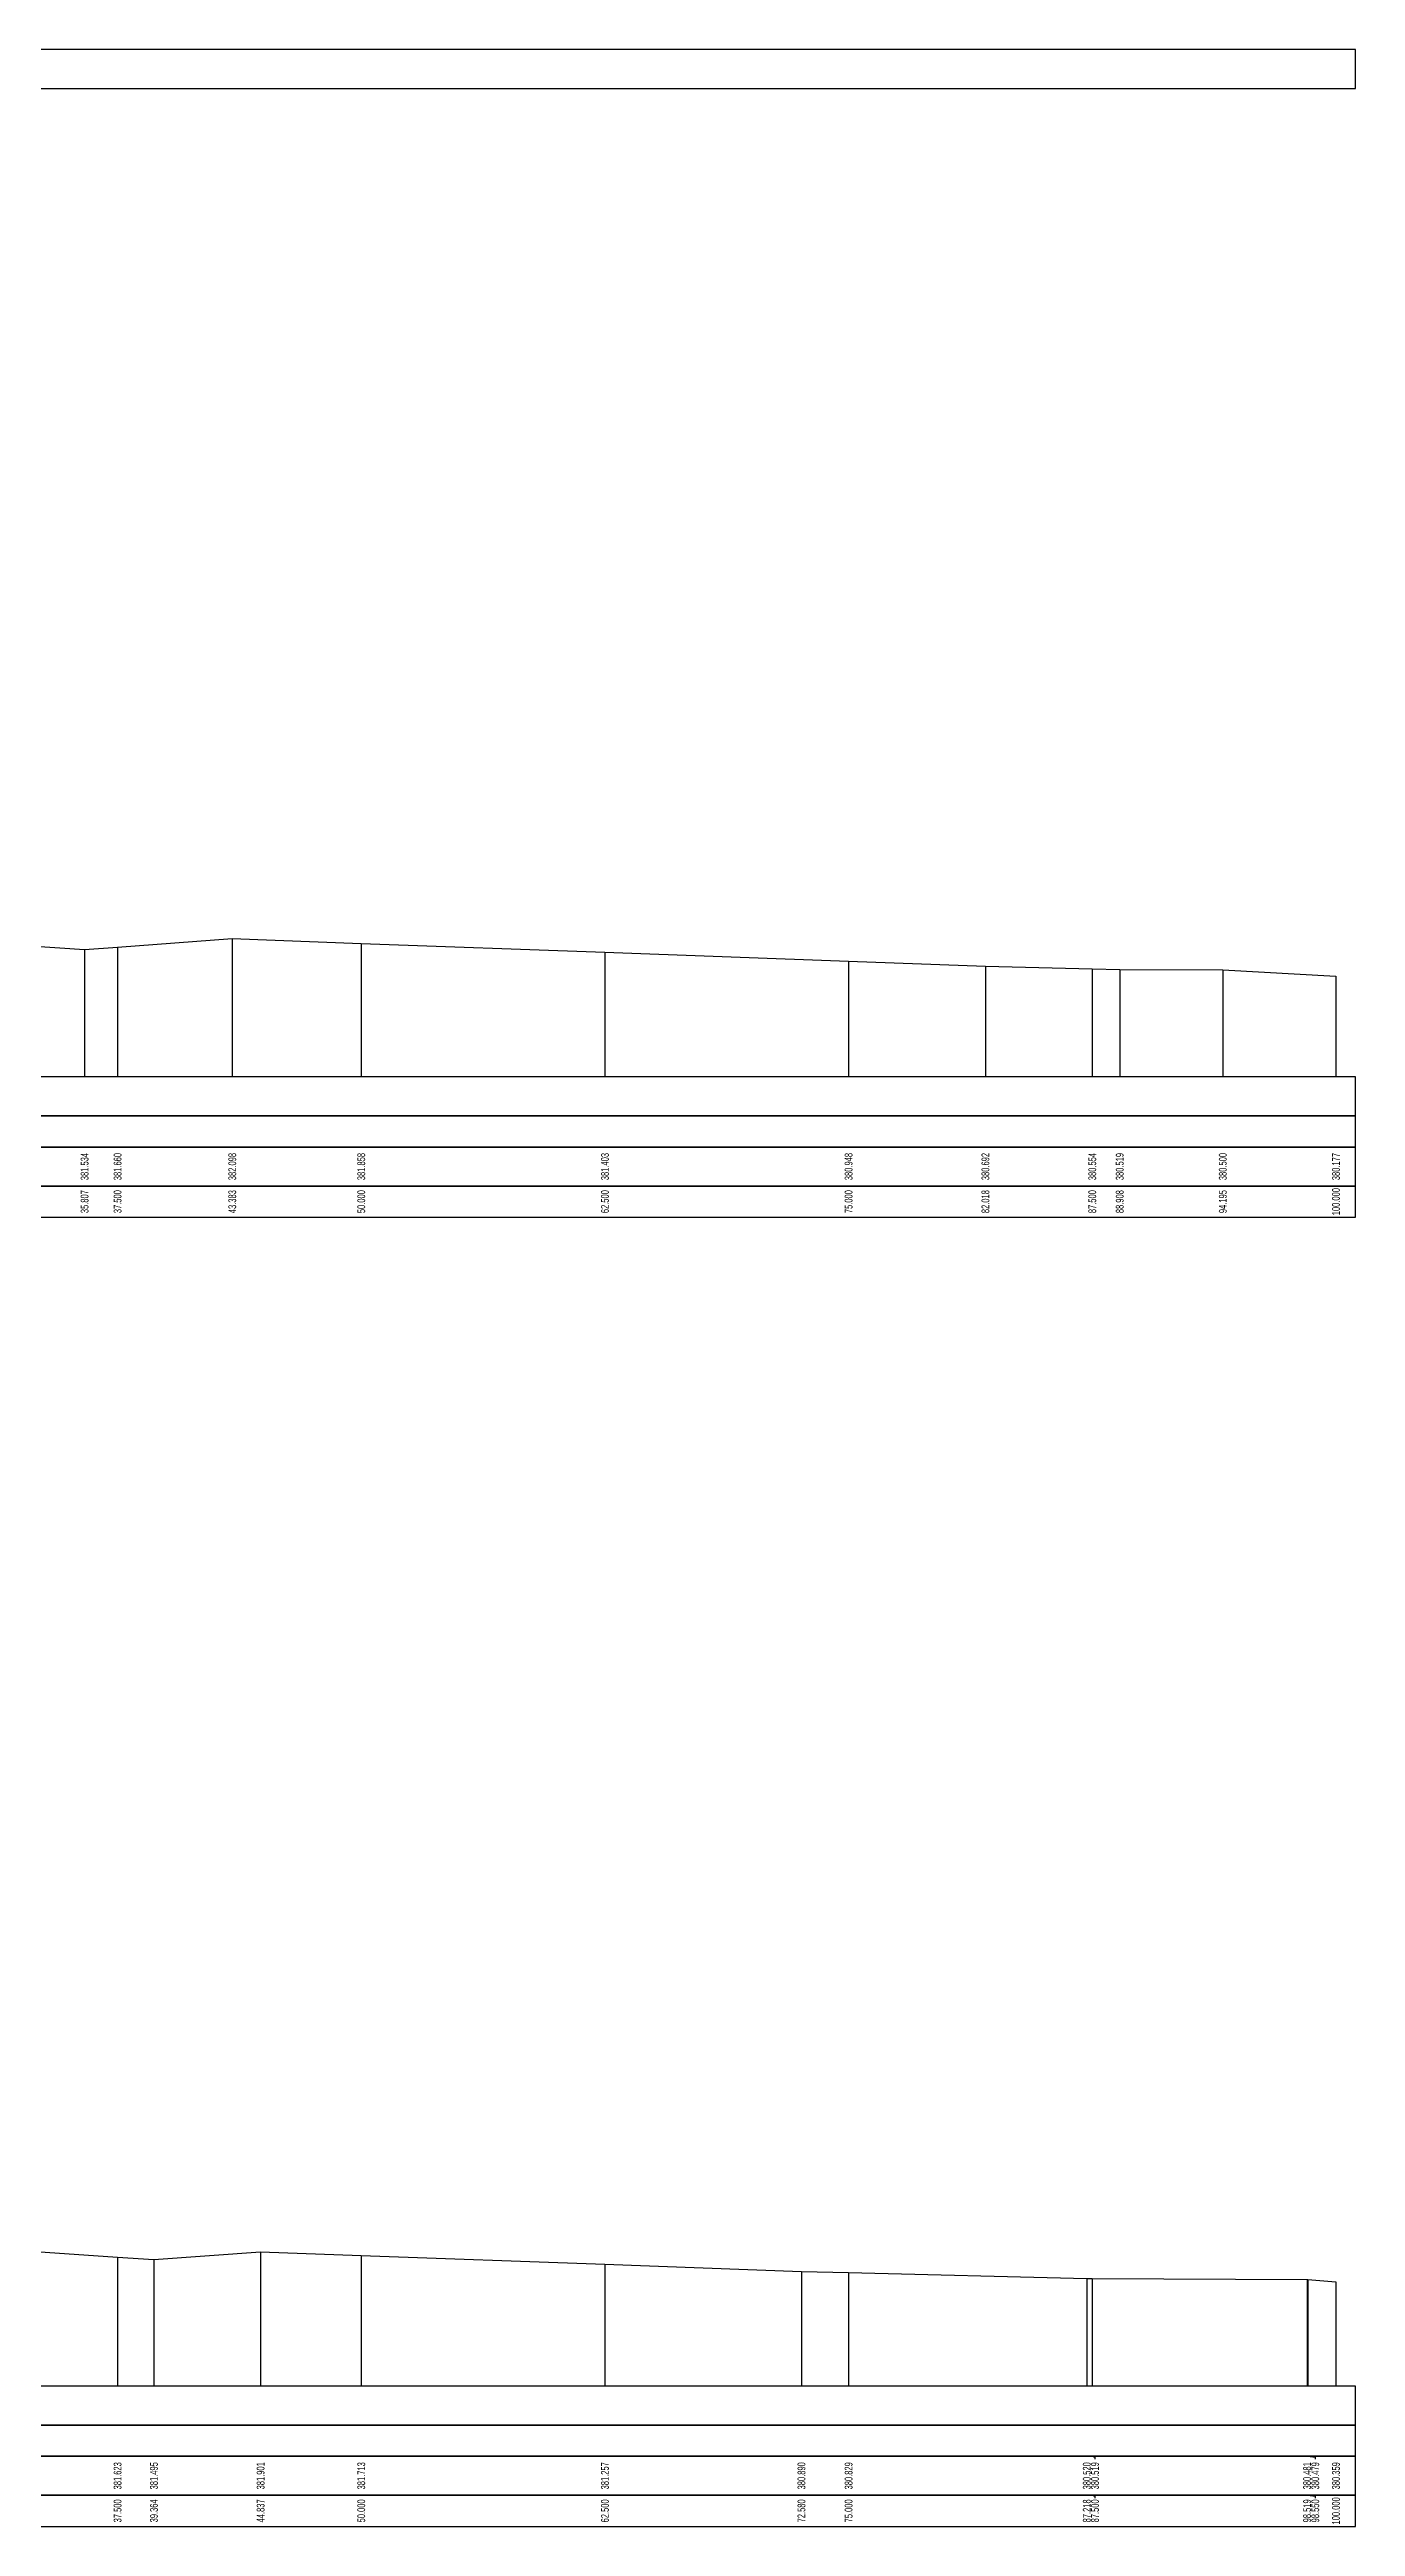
# Model space of a CAD drawing. Header units: centimetres. Extents: x 8495135 to 959133560, y 4530079 to 463453963.
# Drawn here: x 959006534 to 959013233, y 463413650 to 463426363 of the extents above; entities that cross this region are included whole.
import ezdxf
from ezdxf.enums import TextEntityAlignment as Align

# ---------------------------------------------------------------- set-up
doc = ezdxf.new("R2010")
doc.units = ezdxf.units.CM
doc.header["$LTSCALE"] = 0.1
for name, color, linetype in [('40_RUBRIC_3', 7, 'Continuous'), ('40_RUBRIC_4', 7, 'Continuous'), ('40_TEMPLATE', 9, 'Continuous'), ('40_TERRAIN', 3, 'Continuous'), ('40_TERRAIN_VERT', 2, 'Continuous')]:
    doc.layers.add(name, color=color, linetype=linetype)
doc.styles.add('PLATEIA', font='CGSAPPS.SHX')

msp = doc.modelspace()

# ---------------------------------------------------------------- linework, layer by layer
at = {"layer": '40_RUBRIC_3'}
for points in [[(959011882.79, 463414009.71), (959011896.59, 463414004.71), (959011896.59, 463413994.71)], [(959012987.79, 463414009.71), (959013026.69, 463414004.71), (959013026.69, 463413994.71)]]:
    msp.add_lwpolyline(points, dxfattribs=at)
at = {"layer": '40_RUBRIC_4'}
for points in [[(959011882.79, 463413809.71), (959011896.59, 463413804.71), (959011896.59, 463413794.71)], [(959012987.79, 463413809.71), (959013026.69, 463413804.71), (959013026.69, 463413794.71)]]:
    msp.add_lwpolyline(points, dxfattribs=at)
at = {"layer": '40_TEMPLATE'}
for points in [[(958992608.79, 463426363.14), (958992608.79, 463426163.14), (959013232.79, 463426163.14), (959013232.79, 463426363.14), (958992608.79, 463426363.14)], [(958992608.79, 463421089.71), (958992608.79, 463420889.71), (959013232.79, 463420889.71), (959013232.79, 463421089.71), (958992608.79, 463421089.71)], [(958992608.79, 463420889.71), (958992608.79, 463420729.71), (959013232.79, 463420729.71), (959013232.79, 463420889.71), (958992608.79, 463420889.71)], [(958992608.79, 463420729.71), (958992608.79, 463420529.71), (959013232.79, 463420529.71), (959013232.79, 463420729.71), (958992608.79, 463420729.71)], [(958992608.79, 463420529.71), (958992608.79, 463420369.71), (959013232.79, 463420369.71), (959013232.79, 463420529.71), (958992608.79, 463420529.71)], [(958992608.79, 463414369.71), (958992608.79, 463414169.71), (959013232.79, 463414169.71), (959013232.79, 463414369.71), (958992608.79, 463414369.71)], [(958992608.79, 463414169.71), (958992608.79, 463414009.71), (959013232.79, 463414009.71), (959013232.79, 463414169.71), (958992608.79, 463414169.71)], [(958992608.79, 463414009.71), (958992608.79, 463413809.71), (959013232.79, 463413809.71), (959013232.79, 463414009.71), (958992608.79, 463414009.71)], [(958992608.79, 463413809.71), (958992608.79, 463413649.71), (959013232.79, 463413649.71), (959013232.79, 463413809.71), (958992608.79, 463413809.71)]]:
    msp.add_lwpolyline(points, dxfattribs=at)
at = {"layer": '40_TERRAIN'}
for points in [[(959005824.19, 463421804.51), (959006713.49, 463421743.11), (959006882.79, 463421755.71), (959007471.09, 463421799.51), (959008132.79, 463421775.51), (959009382.79, 463421730.01), (959010632.79, 463421684.51), (959011334.59, 463421658.91), (959011882.79, 463421645.11), (959012023.59, 463421641.61), (959012552.29, 463421639.71), (959013132.79, 463421607.41)], [(959005716.09, 463415112.41), (959006882.79, 463415032.01), (959007069.19, 463415019.21), (959007616.49, 463415059.81), (959008132.79, 463415041.01), (959009382.79, 463414995.41), (959010390.79, 463414958.71), (959010632.79, 463414952.61), (959011854.59, 463414921.71), (959011882.79, 463414921.61), (959012984.69, 463414917.81), (959012987.79, 463414917.61), (959013132.79, 463414905.61)]]:
    msp.add_lwpolyline(points, dxfattribs=at)
at = {"layer": '40_TERRAIN_VERT'}
for p, q in [((959006713.49, 463421743.11), (959006713.49, 463421089.71)), ((959006882.79, 463421755.71), (959006882.79, 463421089.71)), ((959007471.09, 463421799.51), (959007471.09, 463421089.71)), ((959008132.79, 463421775.51), (959008132.79, 463421089.71)), ((959009382.79, 463421730.01), (959009382.79, 463421089.71)), ((959010632.79, 463421684.51), (959010632.79, 463421089.71)), ((959011334.59, 463421658.91), (959011334.59, 463421089.71)), ((959011882.79, 463421645.11), (959011882.79, 463421089.71)), ((959012023.59, 463421641.61), (959012023.59, 463421089.71)), ((959012552.29, 463421639.71), (959012552.29, 463421089.71)), ((959013132.79, 463421607.41), (959013132.79, 463421089.71)), ((959006882.79, 463415032.01), (959006882.79, 463414369.71)), ((959007069.19, 463415019.21), (959007069.19, 463414369.71)), ((959007616.49, 463415059.81), (959007616.49, 463414369.71)), ((959008132.79, 463415041.01), (959008132.79, 463414369.71)), ((959009382.79, 463414995.41), (959009382.79, 463414369.71)), ((959010390.79, 463414958.71), (959010390.79, 463414369.71)), ((959010632.79, 463414952.61), (959010632.79, 463414369.71)), ((959011854.59, 463414921.71), (959011854.59, 463414369.71)), ((959011882.79, 463414921.61), (959011882.79, 463414369.71)), ((959012984.69, 463414917.81), (959012984.69, 463414369.71)), ((959012987.79, 463414917.61), (959012987.79, 463414369.71)), ((959013132.79, 463414905.61), (959013132.79, 463414369.71))]:
    msp.add_line(p, q, dxfattribs=at)

# ---------------------------------------------------------------- texts
at = {"layer": '40_RUBRIC_3', "style": 'PLATEIA', "width": 0.7}
for s, p in [('381.534', (959006713.49, 463420629.71)), ('381.660', (959006882.79, 463420629.71)), ('382.098', (959007471.09, 463420629.71)), ('381.858', (959008132.79, 463420629.71)), ('381.403', (959009382.79, 463420629.71)), ('380.948', (959010632.79, 463420629.71)), ('380.692', (959011334.59, 463420629.71)), ('380.554', (959011882.79, 463420629.71)), ('380.519', (959012023.59, 463420629.71)), ('380.500', (959012552.29, 463420629.71)), ('380.177', (959013132.79, 463420629.71)), ('381.623', (959006882.79, 463413909.71)), ('381.495', (959007069.19, 463413909.71)), ('381.901', (959007616.49, 463413909.71)), ('381.713', (959008132.79, 463413909.71)), ('381.257', (959009382.79, 463413909.71)), ('380.890', (959010390.79, 463413909.71)), ('380.829', (959010632.79, 463413909.71)), ('380.520', (959011854.59, 463413909.71)), ('380.519', (959011896.59, 463413909.71)), ('380.481', (959012984.69, 463413909.71)), ('380.479', (959013026.69, 463413909.71)), ('380.359', (959013132.79, 463413909.71))]:
    msp.add_text(s, height=40, rotation=90, dxfattribs=at).set_placement(p, align=Align.MIDDLE)
at = {"layer": '40_RUBRIC_4', "style": 'PLATEIA', "width": 0.7}
for s, p in [('35.807', (959006713.49, 463420449.71)), ('37.500', (959006882.79, 463420449.71)), ('43.383', (959007471.09, 463420449.71)), ('50.000', (959008132.79, 463420449.71)), ('62.500', (959009382.79, 463420449.71)), ('75.000', (959010632.79, 463420449.71)), ('82.018', (959011334.59, 463420449.71)), ('87.500', (959011882.79, 463420449.71)), ('88.908', (959012023.59, 463420449.71)), ('94.195', (959012552.29, 463420449.71)), ('100.000', (959013132.79, 463420449.71)), ('37.500', (959006882.79, 463413729.71)), ('39.364', (959007069.19, 463413729.71)), ('44.837', (959007616.49, 463413729.71)), ('50.000', (959008132.79, 463413729.71)), ('62.500', (959009382.79, 463413729.71)), ('72.580', (959010390.79, 463413729.71)), ('75.000', (959010632.79, 463413729.71)), ('87.218', (959011854.59, 463413729.71)), ('87.500', (959011896.59, 463413729.71)), ('98.519', (959012984.69, 463413729.71)), ('98.550', (959013026.69, 463413729.71)), ('100.000', (959013132.79, 463413729.71))]:
    msp.add_text(s, height=40, rotation=90, dxfattribs=at).set_placement(p, align=Align.MIDDLE)

doc.saveas('drawing.dxf')
